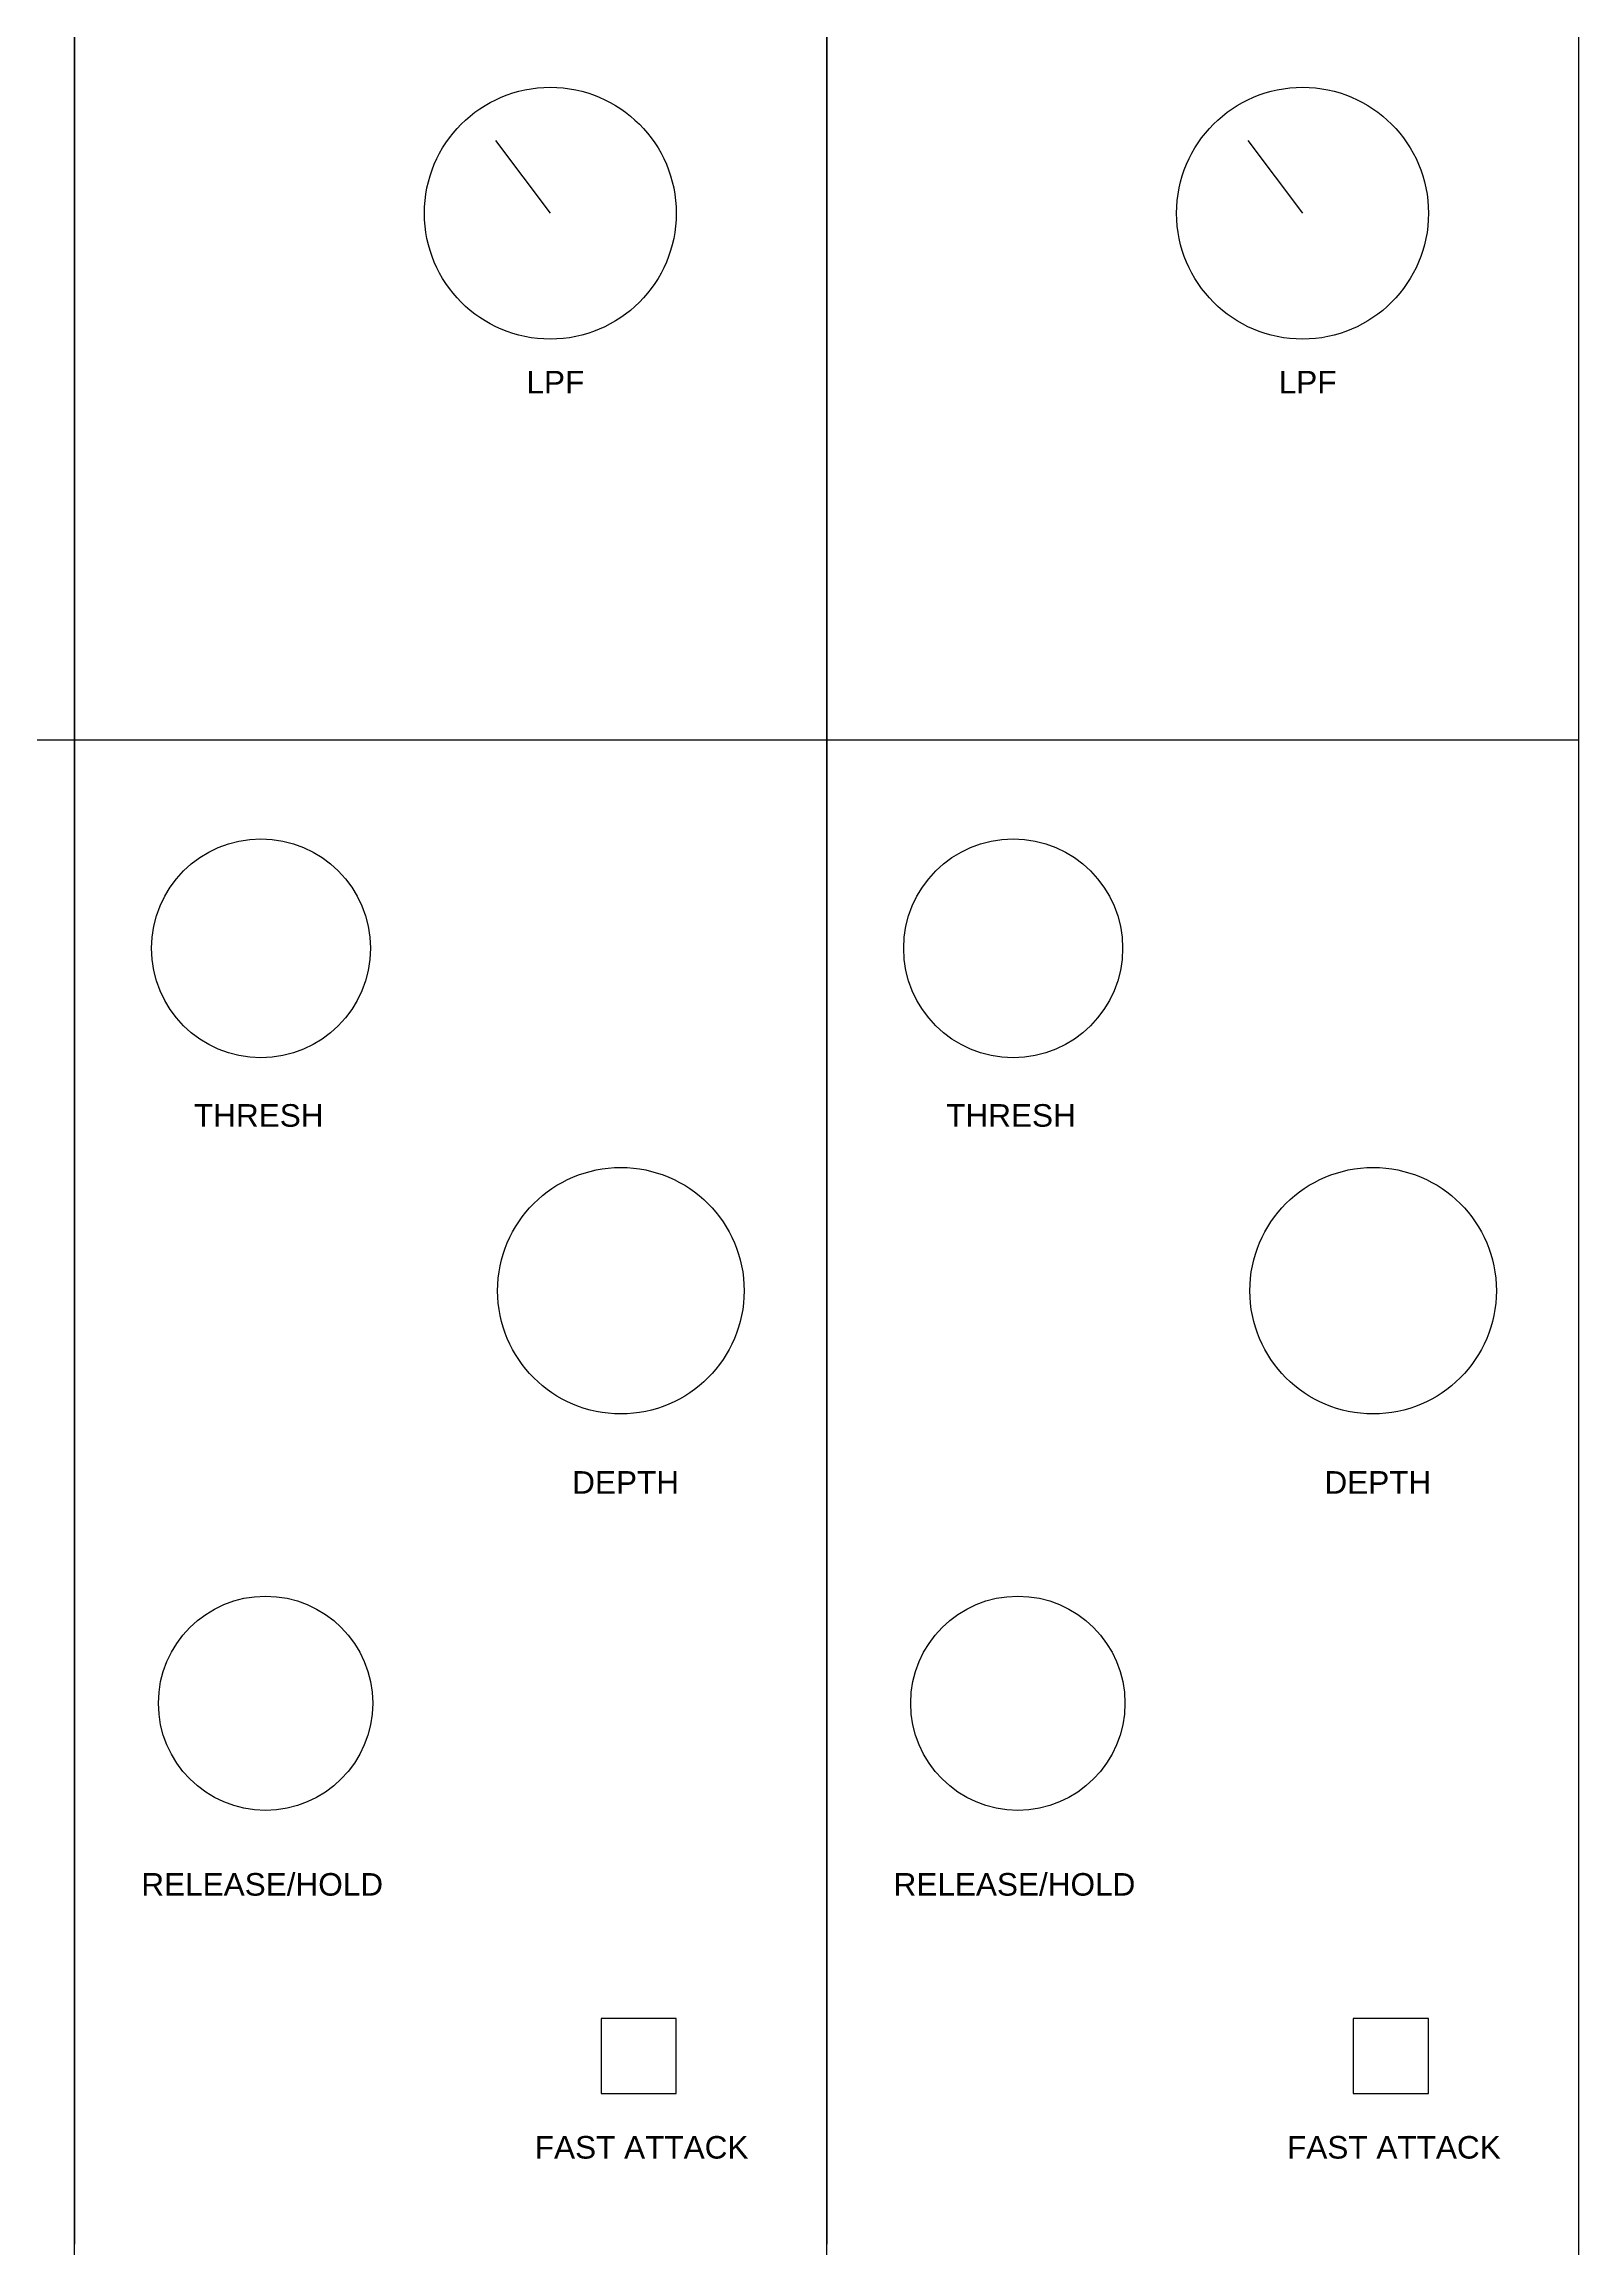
# Model space of a CAD drawing. Header units: inches. Extents: x 0 to 1600, y -1400 to 2600.
# Drawn here: x 1396.2 to 1600.2, y 439.5 to 732.5 of the extents above; entities that cross this region are included whole.
import ezdxf

# ---------------------------------------------------------------- set-up
doc = ezdxf.new("R2010")
doc.units = ezdxf.units.IN
doc.header["$MEASUREMENT"] = 0
doc.layers.get('0').update_dxf_attribs({"lineweight": 25, "true_color": 0xffffff})
doc.styles.add('textstyle108', font='')
doc.styles.add('textstyle111', font='')
doc.styles.add('textstyle114', font='')
doc.styles.add('textstyle129', font='')
doc.styles.add('textstyle140', font='')
doc.styles.add('textstyle143', font='')
doc.styles.add('textstyle147', font='')
doc.styles.add('textstyle174', font='')
doc.styles.add('textstyle82', font='')
doc.styles.add('textstyle97', font='')
doc.styles.get('textstyle108').set_extended_font_data('Liberation Sans')
doc.styles.get('textstyle111').set_extended_font_data('Liberation Sans')
doc.styles.get('textstyle114').set_extended_font_data('Liberation Sans')
doc.styles.get('textstyle129').set_extended_font_data('Liberation Sans')
doc.styles.get('textstyle140').set_extended_font_data('Liberation Sans')
doc.styles.get('textstyle143').set_extended_font_data('Liberation Sans')
doc.styles.get('textstyle147').set_extended_font_data('Liberation Sans')
doc.styles.get('textstyle174').set_extended_font_data('Liberation Sans')
doc.styles.get('textstyle82').set_extended_font_data('Liberation Sans')
doc.styles.get('textstyle97').set_extended_font_data('Liberation Sans')

msp = doc.modelspace()

# ---------------------------------------------------------------- linework, layer by layer
for p, q in [((1400.22, -1400), (1400.22, 1200)), ((1500.22, -1400), (1500.22, 1200)), ((1600.22, -1400), (1600.22, 1200)), ((1400.22, 840), (1400.22, 440)), ((1500.22, 840), (1500.22, 440)), ((1456.2, 719.68), (1463.48, 710)), ((1556.2, 719.68), (1563.48, 710)), ((1350.22, 640), (1400.22, 640)), ((1400.22, 640), (1450.22, 640)), ((1450.22, 640), (1500.22, 640)), ((1500.22, 640), (1550.22, 640)), ((1550.22, 640), (1600.22, 640)), ((1470.22, 470), (1470.22, 460)), ((1480.22, 470), (1470.22, 470)), ((1480.22, 460), (1480.22, 470)), ((1570.22, 470), (1570.22, 460)), ((1580.22, 470), (1570.22, 470)), ((1580.22, 460), (1580.22, 470)), ((1470.22, 460), (1480.22, 460)), ((1570.22, 460), (1580.22, 460))]:
    msp.add_line(p, q)
for centre, radius in [((1463.48, 710), 16.74), ((1563.48, 710), 16.74), ((1425.01, 612.27), 14.55), ((1525.01, 612.27), 14.55), ((1472.86, 566.75), 16.38), ((1572.86, 566.75), 16.38), ((1425.63, 511.9), 14.24), ((1525.63, 511.9), 14.24)]:
    msp.add_circle(centre, radius)

# ---------------------------------------------------------------- texts
at = {"char_height": 1, "attachment_point": 5}
for s, insert, style in [('\\C7;\\H3;LPF', (1464.15, 687.54), 'textstyle147'), ('\\C7;\\H3;LPF', (1564.15, 687.54), 'textstyle174'), ('\\C7;\\H3;THRESH', (1424.72, 590.03), 'textstyle82'), ('\\C7;\\H3;THRESH', (1524.72, 590.03), 'textstyle108'), ('\\C7;\\H3;DEPTH', (1473.49, 541.26), 'textstyle97'), ('\\C7;\\H3;DEPTH', (1573.49, 541.26), 'textstyle140'), ('\\C7;\\H3;RELEASE/HOLD', (1425.18, 487.8), 'textstyle129'), ('\\C7;\\H3;RELEASE/HOLD', (1525.18, 487.8), 'textstyle143'), ('\\C7;\\H3;FAST ATTACK', (1475.62, 452.84), 'textstyle114'), ('\\C7;\\H3;FAST ATTACK', (1575.62, 452.84), 'textstyle111')]:
    msp.add_mtext(s, dxfattribs=dict(at, insert=insert, style=style))

doc.saveas('drawing.dxf')
